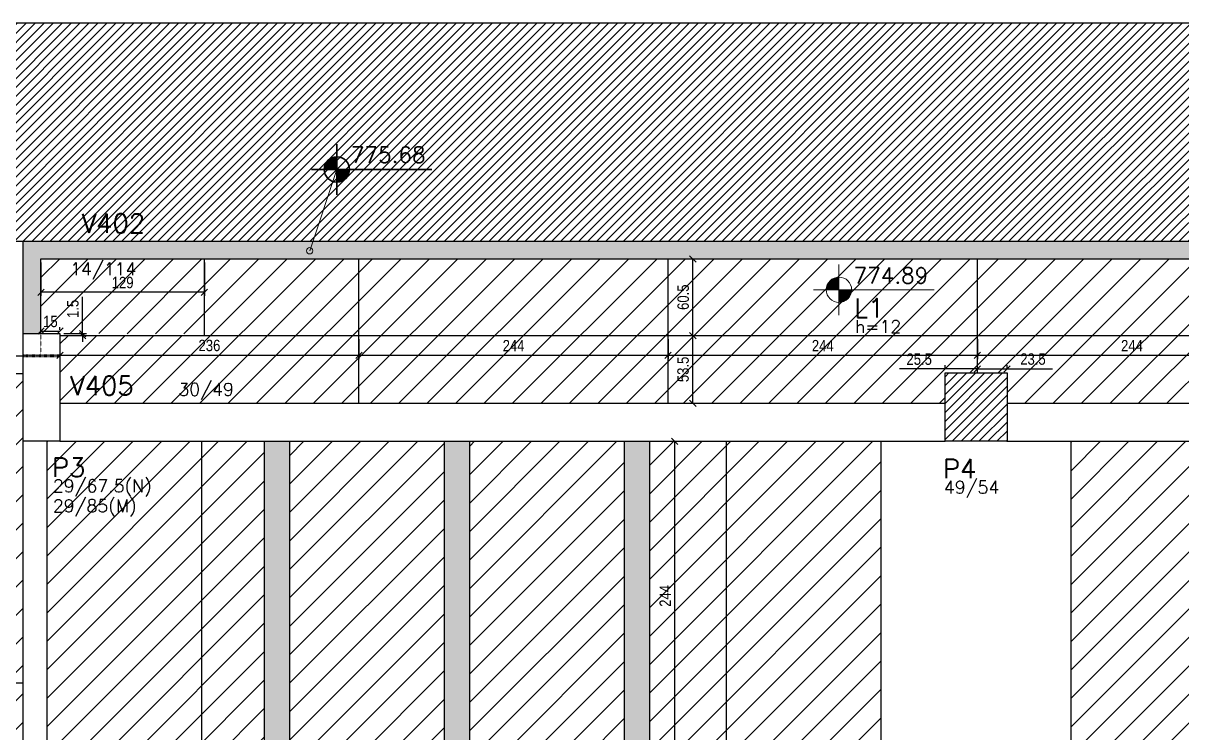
# Model space of a CAD drawing. Extents: x 8513 to 14085, y 7177 to 10799.
# Drawn here: x 9850 to 10765, y 9582 to 10142 of the extents above; entities that cross this region are included whole.
import ezdxf

# ---------------------------------------------------------------- set-up
doc = ezdxf.new("R2010")
doc.units = 0
doc.linetypes.add('FA_Tracejado', pattern=[0.25, 0.15, -0.1])
doc.linetypes.add('FA_Tracejado_Pilar', pattern=[0.2, 0.1, -0.1])
for name, color, linetype in [('COTA', 241, 'Continuous'), ('Painéis', 200, 'Continuous'), ('Pilares', 5, 'Continuous'), ('VIGAS', 3, 'Continuous'), ('Vázio', 240, 'Continuous')]:
    doc.layers.add(name, color=color, linetype=linetype)
for name, color, linetype, lineweight in [('EST-LAJE-TEXT', 7, 'Continuous', 9), ('EST-PILAR', 7, 'Continuous', 9), ('EST-PILAR-TEXT', 7, 'Continuous', 9), ('EST-SIMB', 7, 'Continuous', 9), ('EST-SIMB-Spot Elevations', 7, 'Continuous', 9), ('EST-VIGA', 7, 'Continuous', 30), ('EST-VIGA-TEXT', 7, 'Continuous', 9), ('Hachura', 253, 'Continuous', 9), ('REAPROVEITAMENTO', 7, 'Continuous', 9)]:
    doc.layers.add(name, color=color, linetype=linetype, lineweight=lineweight)
doc.styles.add('COTA TECNICA-50', font='techl___.ttf', dxfattribs={"height": 9})
doc.styles.add('RomanS_IV50', font='romans_IV50.ttf', dxfattribs={"height": 11.25})
doc.styles.add('RomanS_IV50_B', font='', dxfattribs={"height": 18.75})
doc.styles.add('RomanS_IV50_B_1', font='', dxfattribs={"height": 22.5})
doc.styles.get('RomanS_IV50_B').set_extended_font_data('RomanS_IV50', bold=True)
doc.styles.get('RomanS_IV50_B_1').set_extended_font_data('RomanS_IV50', bold=True)
doc.dimstyles.new('PAINEL', dxfattribs={"dimtxt": 9, "dimasz": 5, "dimexe": 3, "dimexo": 3, "dimgap": 3, "dimtad": 1, "dimdec": 1, "dimzin": 12, "dimdsep": 46, "dimtxsty": 'COTA TECNICA-50', "dimblk": 'OBLIQUE', "dimcen": 0, "dimclrd": 4, "dimclre": 4, "dimclrt": 1, "dimadec": 1, "dimazin": 3, "dimtfac": 1, "dimtdec": 1, "dimtmove": 0, "dimatfit": 3, "dimldrblk": 'OBLIQUE', "dimfxl": 1, "dimtolj": 1, "dimtzin": 12, "dimarcsym": 0})
pattern_1 = [(45, (9850.35, 9085.8404), (-3.535534, 3.535534), [])]
pattern_2 = [(45, (0, 166.471), (-11.22532, 11.22532), [])]

# ---------------------------------------------------------------- blocks, each defined once
blk = doc.blocks.new('FA_Floor_TAG_SURVEY_R01 - NIV_TIT_H_TXT1__TXT2-2303193-1º PAVIMENTO')
at = {"layer": 'EST-LAJE-TEXT'}
h = blk.add_hatch(color=256, dxfattribs=at)
edge = h.paths.add_edge_path(flags=0)
edge.add_line((-0.28, 0.405), (-0.48, 0.405))
edge.add_arc((-0.28, 0.405), 0.2, 90, 180, ccw=False)
edge.add_line((-0.28, 0.605), (-0.28, 0.405))
h = blk.add_hatch(color=256, dxfattribs=at)
edge = h.paths.add_edge_path(flags=0)
edge.add_line((-0.28, 0.405), (-0.08, 0.405))
edge.add_arc((-0.28, 0.405), 0.2, -90, 0, ccw=False)
edge.add_line((-0.28, 0.205), (-0.28, 0.405))
for p, q in [((-0.28, 0.005), (-0.28, 0.805)), ((-0.28, 0.405), (-0.68, 0.405)), ((-0.28, 0.405), (1.22, 0.405))]:
    blk.add_line(p, q, dxfattribs=at)
blk.add_circle((-0.28, 0.405), 0.2, dxfattribs=at)
blk = doc.blocks.new('Spot Elevations - Nivel_Planta-2363176-1º PAVIMENTO')
at = {"layer": 'EST-SIMB-Spot Elevations'}
h = blk.add_hatch(color=256, dxfattribs=at)
edge = h.paths.add_edge_path(flags=0)
edge.add_line((0, 0), (-0.2, 0))
edge.add_arc((0, 0), 0.2, 90, 180, ccw=False)
edge.add_line((0, 0.2), (0, 0))
h = blk.add_hatch(color=256, dxfattribs=at)
edge = h.paths.add_edge_path(flags=0)
edge.add_line((0, 0), (0.2, 0))
edge.add_arc((0, 0), 0.2, 270, 360, ccw=False)
edge.add_line((0, -0.2), (0, 0))
at = {"layer": 'EST-SIMB-Spot Elevations', "lineweight": 30}
for p, q in [((0, -0.4), (0, 0.4)), ((0, 0), (-0.4, 0)), ((0, 0), (1.5, 0))]:
    blk.add_line(p, q, dxfattribs=at)
at = {"layer": 'EST-SIMB-Spot Elevations'}
for p, q in [((0, -0.2), (0, 0.2)), ((0, -0.15), (0, 0.15))]:
    blk.add_line(p, q, dxfattribs=at)
at = {"layer": 'EST-SIMB-Spot Elevations', "lineweight": 30}
blk.add_circle((0, 0), 0.2, dxfattribs=at)
blk = doc.blocks.new('_Oblique')
at = {"color": 0, "linetype": 'ByBlock', "lineweight": -2}
blk.add_line((-0.5, -0.5), (0.5, 0.5), dxfattribs=at)
blk = doc.blocks.new('*D456')
at = {"color": 4, "lineweight": -2, "transparency": 16777216}
for p, q in [((10347.85, 9811.84), (10367.59, 9811.84)), ((10364.59, 9567.84), (10364.59, 9811.84)), ((10347.85, 9567.84), (10367.59, 9567.84))]:
    blk.add_line(p, q, dxfattribs=at)
at = {"layer": 'Defpoints', "color": 0, "transparency": 16777216}
for p in [(10344.85, 9811.84), (10364.59, 9811.84), (10344.85, 9567.84)]:
    blk.add_point(p, dxfattribs=at)
at = {"color": 4, "lineweight": -2, "transparency": 16777216, "xscale": 5, "yscale": 5, "zscale": 5}
for p, rotation in [((10364.59, 9811.84), 90), ((10364.59, 9567.84), 270)]:
    blk.add_blockref('_Oblique', p, dxfattribs=dict(at, rotation=rotation))
at = {"color": 1, "transparency": 16777216, "insert": (10357.03, 9689.84), "char_height": 9, "attachment_point": 5, "rotation": 90, "style": 'COTA TECNICA-50'}
blk.add_mtext('\\A1;244', dxfattribs=at)
blk = doc.blocks.new('*D512')
at = {"layer": 'COTA', "color": 4, "lineweight": -2, "transparency": 16777216}
for p, q in [((10577.85, 9869.04), (10542.03, 9869.04)), ((10577.85, 9868.84), (10577.85, 9872.04)), ((10603.35, 9869.04), (10577.85, 9869.04)), ((10603.35, 9868.84), (10603.35, 9872.04))]:
    blk.add_line(p, q, dxfattribs=at)
at = {"layer": 'Defpoints', "color": 0, "transparency": 16777216}
for p in [(10577.85, 9869.04), (10577.85, 9865.84), (10603.35, 9865.84)]:
    blk.add_point(p, dxfattribs=at)
at = {"layer": 'COTA', "color": 4, "lineweight": -2, "transparency": 16777216, "xscale": 5, "yscale": 5, "zscale": 5, "rotation": 180}
blk.add_blockref('_Oblique', (10577.85, 9869.04), dxfattribs=at)
at = {"layer": 'COTA', "color": 4, "lineweight": -2, "transparency": 16777216, "xscale": 5, "yscale": 5, "zscale": 5}
blk.add_blockref('_Oblique', (10603.35, 9869.04), dxfattribs=at)
at = {"layer": 'COTA', "color": 1, "transparency": 16777216, "insert": (10557.44, 9876.64), "char_height": 9, "attachment_point": 5, "style": 'COTA TECNICA-50'}
blk.add_mtext('\\A1;25.5', dxfattribs=at)
blk = doc.blocks.new('*D513')
at = {"layer": 'COTA', "color": 4, "lineweight": -2, "transparency": 16777216}
for p, q in [((10603.35, 9868.84), (10603.35, 9872.04)), ((10603.35, 9869.04), (10626.85, 9869.04)), ((10626.85, 9868.84), (10626.85, 9872.04)), ((10626.85, 9869.04), (10662.67, 9869.04))]:
    blk.add_line(p, q, dxfattribs=at)
at = {"layer": 'Defpoints', "color": 0, "transparency": 16777216}
for p in [(10626.85, 9869.04), (10603.35, 9865.84), (10626.85, 9865.84)]:
    blk.add_point(p, dxfattribs=at)
at = {"layer": 'COTA', "color": 4, "lineweight": -2, "transparency": 16777216, "xscale": 5, "yscale": 5, "zscale": 5, "rotation": 180}
blk.add_blockref('_Oblique', (10603.35, 9869.04), dxfattribs=at)
at = {"layer": 'COTA', "color": 4, "lineweight": -2, "transparency": 16777216, "xscale": 5, "yscale": 5, "zscale": 5}
blk.add_blockref('_Oblique', (10626.85, 9869.04), dxfattribs=at)
at = {"layer": 'COTA', "color": 1, "transparency": 16777216, "insert": (10647.26, 9876.73), "char_height": 9, "attachment_point": 5, "style": 'COTA TECNICA-50'}
blk.add_mtext('\\A1;23.5', dxfattribs=at)
blk = doc.blocks.new('*D514')
at = {"layer": 'COTA', "color": 4, "lineweight": -2, "transparency": 16777216}
for p, q in [((9864.35, 9899.84), (9864.35, 9901.83)), ((9864.35, 9898.83), (9879.35, 9898.83)), ((9879.35, 9899.84), (9879.35, 9901.83))]:
    blk.add_line(p, q, dxfattribs=at)
at = {"layer": 'Defpoints', "color": 0, "transparency": 16777216}
for p in [(9864.35, 9896.84), (9879.35, 9898.83), (9879.35, 9896.84)]:
    blk.add_point(p, dxfattribs=at)
at = {"layer": 'COTA', "color": 4, "lineweight": -2, "transparency": 16777216, "xscale": 5, "yscale": 5, "zscale": 5, "rotation": 180}
blk.add_blockref('_Oblique', (9864.35, 9898.83), dxfattribs=at)
at = {"layer": 'COTA', "color": 4, "lineweight": -2, "transparency": 16777216, "xscale": 5, "yscale": 5, "zscale": 5}
blk.add_blockref('_Oblique', (9879.35, 9898.83), dxfattribs=at)
at = {"layer": 'COTA', "color": 1, "transparency": 16777216, "insert": (9871.85, 9906.42), "char_height": 9, "attachment_point": 5, "style": 'COTA TECNICA-50'}
blk.add_mtext('\\A1;15', dxfattribs=at)
blk = doc.blocks.new('*D515')
at = {"layer": 'COTA', "color": 4, "lineweight": -2, "transparency": 16777216}
for p, q in [((9897.21, 9896.84), (9897.21, 9925.89)), ((9882.35, 9896.84), (9900.21, 9896.84)), ((9882.35, 9895.34), (9900.21, 9895.34)), ((9897.21, 9895.34), (9897.21, 9896.84)), ((9897.21, 9895.34), (9897.21, 9890.34))]:
    blk.add_line(p, q, dxfattribs=at)
at = {"layer": 'Defpoints', "color": 0, "transparency": 16777216}
for p in [(9879.35, 9896.84), (9879.35, 9895.34), (9897.21, 9896.84)]:
    blk.add_point(p, dxfattribs=at)
at = {"layer": 'COTA', "color": 4, "lineweight": -2, "transparency": 16777216, "xscale": 5, "yscale": 5, "zscale": 5}
for p, rotation in [((9897.21, 9896.84), 270), ((9897.21, 9895.34), 90)]:
    blk.add_blockref('_Oblique', p, dxfattribs=dict(at, rotation=rotation))
at = {"layer": 'COTA', "color": 1, "transparency": 16777216, "insert": (9889.61, 9916.37), "char_height": 9, "attachment_point": 5, "rotation": 90, "style": 'COTA TECNICA-50'}
blk.add_mtext('\\A1;1.5', dxfattribs=at)
blk = doc.blocks.new('*D516')
at = {"layer": 'COTA', "color": 4, "lineweight": -2, "transparency": 16777216}
for p, q in [((9864.35, 9952.84), (9864.35, 9926.53)), ((9993.35, 9952.84), (9993.35, 9926.53)), ((9993.35, 9929.53), (9864.35, 9929.53))]:
    blk.add_line(p, q, dxfattribs=at)
at = {"layer": 'Defpoints', "color": 0, "transparency": 16777216}
for p in [(9864.35, 9955.84), (9993.35, 9955.84), (9864.35, 9929.53)]:
    blk.add_point(p, dxfattribs=at)
at = {"layer": 'COTA', "color": 4, "lineweight": -2, "transparency": 16777216, "xscale": 5, "yscale": 5, "zscale": 5, "rotation": 180}
blk.add_blockref('_Oblique', (9864.35, 9929.53), dxfattribs=at)
at = {"layer": 'COTA', "color": 4, "lineweight": -2, "transparency": 16777216, "xscale": 5, "yscale": 5, "zscale": 5}
blk.add_blockref('_Oblique', (9993.35, 9929.53), dxfattribs=at)
at = {"layer": 'COTA', "color": 1, "transparency": 16777216, "insert": (9928.85, 9937.11), "char_height": 9, "attachment_point": 5, "style": 'COTA TECNICA-50'}
blk.add_mtext('\\A1;129', dxfattribs=at)
blk = doc.blocks.new('*D517')
at = {"layer": 'COTA', "color": 4, "lineweight": -2, "transparency": 16777216}
for p, q in [((9879.35, 9892.34), (9879.35, 9876.74)), ((10115.35, 9892.34), (10115.35, 9876.74)), ((9879.35, 9879.74), (10115.35, 9879.74))]:
    blk.add_line(p, q, dxfattribs=at)
at = {"layer": 'Defpoints', "color": 0, "transparency": 16777216}
for p in [(9879.35, 9895.34), (10115.35, 9895.34), (10115.35, 9879.74)]:
    blk.add_point(p, dxfattribs=at)
at = {"layer": 'COTA', "color": 4, "lineweight": -2, "transparency": 16777216, "xscale": 5, "yscale": 5, "zscale": 5, "rotation": 180}
blk.add_blockref('_Oblique', (9879.35, 9879.74), dxfattribs=at)
at = {"layer": 'COTA', "color": 4, "lineweight": -2, "transparency": 16777216, "xscale": 5, "yscale": 5, "zscale": 5}
blk.add_blockref('_Oblique', (10115.35, 9879.74), dxfattribs=at)
at = {"layer": 'COTA', "color": 1, "transparency": 16777216, "insert": (9997.35, 9887.44), "char_height": 9, "attachment_point": 5, "style": 'COTA TECNICA-50'}
blk.add_mtext('\\A1;236', dxfattribs=at)
blk = doc.blocks.new('*D518')
at = {"layer": 'COTA', "color": 4, "lineweight": -2, "transparency": 16777216}
for p, q in [((10115.35, 9892.34), (10115.35, 9876.74)), ((10359.35, 9892.34), (10359.35, 9876.74)), ((10115.35, 9879.74), (10359.35, 9879.74))]:
    blk.add_line(p, q, dxfattribs=at)
at = {"layer": 'Defpoints', "color": 0, "transparency": 16777216}
for p in [(10115.35, 9895.34), (10359.35, 9895.34), (10359.35, 9879.74)]:
    blk.add_point(p, dxfattribs=at)
at = {"layer": 'COTA', "color": 4, "lineweight": -2, "transparency": 16777216, "xscale": 5, "yscale": 5, "zscale": 5, "rotation": 180}
blk.add_blockref('_Oblique', (10115.35, 9879.74), dxfattribs=at)
at = {"layer": 'COTA', "color": 4, "lineweight": -2, "transparency": 16777216, "xscale": 5, "yscale": 5, "zscale": 5}
blk.add_blockref('_Oblique', (10359.35, 9879.74), dxfattribs=at)
at = {"layer": 'COTA', "color": 1, "transparency": 16777216, "insert": (10237.35, 9887.31), "char_height": 9, "attachment_point": 5, "style": 'COTA TECNICA-50'}
blk.add_mtext('\\A1;244', dxfattribs=at)
blk = doc.blocks.new('*D519')
at = {"layer": 'COTA', "color": 4, "lineweight": -2, "transparency": 16777216}
for p, q in [((10359.35, 9892.34), (10359.35, 9876.74)), ((10603.35, 9892.34), (10603.35, 9876.74)), ((10359.35, 9879.74), (10603.35, 9879.74))]:
    blk.add_line(p, q, dxfattribs=at)
at = {"layer": 'Defpoints', "color": 0, "transparency": 16777216}
for p in [(10359.35, 9895.34), (10603.35, 9895.34), (10603.35, 9879.74)]:
    blk.add_point(p, dxfattribs=at)
at = {"layer": 'COTA', "color": 4, "lineweight": -2, "transparency": 16777216, "xscale": 5, "yscale": 5, "zscale": 5, "rotation": 180}
blk.add_blockref('_Oblique', (10359.35, 9879.74), dxfattribs=at)
at = {"layer": 'COTA', "color": 4, "lineweight": -2, "transparency": 16777216, "xscale": 5, "yscale": 5, "zscale": 5}
blk.add_blockref('_Oblique', (10603.35, 9879.74), dxfattribs=at)
at = {"layer": 'COTA', "color": 1, "transparency": 16777216, "insert": (10481.35, 9887.31), "char_height": 9, "attachment_point": 5, "style": 'COTA TECNICA-50'}
blk.add_mtext('\\A1;244', dxfattribs=at)
blk = doc.blocks.new('*D520')
at = {"layer": 'COTA', "color": 4, "lineweight": -2, "transparency": 16777216}
for p, q in [((10603.35, 9892.34), (10603.35, 9876.74)), ((10847.35, 9892.34), (10847.35, 9876.74)), ((10603.35, 9879.74), (10847.35, 9879.74))]:
    blk.add_line(p, q, dxfattribs=at)
at = {"layer": 'Defpoints', "color": 0, "transparency": 16777216}
for p in [(10603.35, 9895.34), (10847.35, 9895.34), (10847.35, 9879.74)]:
    blk.add_point(p, dxfattribs=at)
at = {"layer": 'COTA', "color": 4, "lineweight": -2, "transparency": 16777216, "xscale": 5, "yscale": 5, "zscale": 5, "rotation": 180}
blk.add_blockref('_Oblique', (10603.35, 9879.74), dxfattribs=at)
at = {"layer": 'COTA', "color": 4, "lineweight": -2, "transparency": 16777216, "xscale": 5, "yscale": 5, "zscale": 5}
blk.add_blockref('_Oblique', (10847.35, 9879.74), dxfattribs=at)
at = {"layer": 'COTA', "color": 1, "transparency": 16777216, "insert": (10725.35, 9887.31), "char_height": 9, "attachment_point": 5, "style": 'COTA TECNICA-50'}
blk.add_mtext('\\A1;244', dxfattribs=at)
blk = doc.blocks.new('*D547')
at = {"layer": 'COTA', "color": 4, "lineweight": -2, "transparency": 16777216}
for p, q in [((10362.35, 9895.34), (10381.82, 9895.34)), ((10378.82, 9841.84), (10378.82, 9895.34)), ((10362.35, 9841.84), (10381.82, 9841.84))]:
    blk.add_line(p, q, dxfattribs=at)
at = {"layer": 'Defpoints', "color": 0, "transparency": 16777216}
for p in [(10359.35, 9895.34), (10378.82, 9895.34), (10359.35, 9841.84)]:
    blk.add_point(p, dxfattribs=at)
at = {"layer": 'COTA', "color": 4, "lineweight": -2, "transparency": 16777216, "xscale": 5, "yscale": 5, "zscale": 5}
for p, rotation in [((10378.82, 9895.34), 90), ((10378.82, 9841.84), 270)]:
    blk.add_blockref('_Oblique', p, dxfattribs=dict(at, rotation=rotation))
at = {"layer": 'COTA', "color": 1, "transparency": 16777216, "insert": (10371.13, 9868.59), "char_height": 9, "attachment_point": 5, "rotation": 90, "style": 'COTA TECNICA-50'}
blk.add_mtext('\\A1;53.5', dxfattribs=at)
blk = doc.blocks.new('*D548')
at = {"layer": 'COTA', "color": 4, "lineweight": -2, "transparency": 16777216}
for p, q in [((10362.35, 9955.84), (10381.82, 9955.84)), ((10378.82, 9895.34), (10378.82, 9955.84)), ((10362.35, 9895.34), (10381.82, 9895.34))]:
    blk.add_line(p, q, dxfattribs=at)
at = {"layer": 'Defpoints', "color": 0, "transparency": 16777216}
for p in [(10359.35, 9955.84), (10378.82, 9955.84), (10359.35, 9895.34)]:
    blk.add_point(p, dxfattribs=at)
at = {"layer": 'COTA', "color": 4, "lineweight": -2, "transparency": 16777216, "xscale": 5, "yscale": 5, "zscale": 5}
for p, rotation in [((10378.82, 9955.84), 90), ((10378.82, 9895.34), 270)]:
    blk.add_blockref('_Oblique', p, dxfattribs=dict(at, rotation=rotation))
at = {"layer": 'COTA', "color": 1, "transparency": 16777216, "insert": (10371.23, 9925.59), "char_height": 9, "attachment_point": 5, "rotation": 90, "style": 'COTA TECNICA-50'}
blk.add_mtext('\\A1;60.5', dxfattribs=at)

msp = doc.modelspace()

# ---------------------------------------------------------------- hatches: boundary and pattern name
at = {"layer": 'EST-SIMB', "lineweight": 20, "true_color": 0xff0000}
h = msp.add_hatch(dxfattribs=at)
h.set_pattern_fill('FP_1', color=1, style=0, pattern_type=2)
h.set_pattern_definition(pattern_1)
h.paths.add_polyline_path([(11755.428, 9969.84), (12067.35, 9969.84), (12067.35, 10141.84), (9673.35, 10141.84), (9673.35, 9969.84), (11341.797, 9969.84)], flags=0)
at = {"layer": 'EST-VIGA', "true_color": 0xe1e1e1}
for points in [[(9864.35, 9896.84), (9864.35, 9969.84), (9850.35, 9969.84), (9850.35, 9896.84)], [(10928.167, 9955.84), (12437.85, 9955.84), (12437.85, 9969.84), (9864.35, 9969.84), (9864.35, 9955.84), (10514.537, 9955.84)]]:
    msp.add_hatch(color=254, dxfattribs=at).paths.add_polyline_path(points, flags=0)
at = {"layer": 'Hachura'}
h = msp.add_hatch(color=256, dxfattribs=at)
h.dxf.hatch_style = 1
h.paths.add_polyline_path([(10344.85, 9811.84), (10324.85, 9811.84), (10324.85, 9567.84), (10344.85, 9567.84)])
h.paths.add_polyline_path([(10324.85, 9323.84), (10344.85, 9323.84), (10344.85, 9567.84), (10324.85, 9567.84)])
h.paths.add_polyline_path([(10324.85, 9250.34), (10344.85, 9250.34), (10344.85, 9323.84), (10324.85, 9323.84)])
h.paths.add_polyline_path([(10324.85, 9006.34), (10344.85, 9006.34), (10344.85, 9250.34), (10324.85, 9250.34)])
h.paths.add_polyline_path([(10202.85, 9250.34), (10182.85, 9250.34), (10182.85, 9006.34), (10202.85, 9006.34)])
h.paths.add_polyline_path([(10182.85, 9250.34), (10202.85, 9250.34), (10202.85, 9323.84), (10182.85, 9323.84)])
h.paths.add_polyline_path([(10182.85, 9323.84), (10202.85, 9323.84), (10202.85, 9567.84), (10182.85, 9567.84)])
h.paths.add_polyline_path([(10202.85, 9811.84), (10182.85, 9811.84), (10182.85, 9567.84), (10202.85, 9567.84)])
h.paths.add_polyline_path([(10060.85, 9811.84), (10040.85, 9811.84), (10040.85, 9567.84), (10060.85, 9567.84)])
h.paths.add_polyline_path([(10040.85, 9323.84), (10060.85, 9323.84), (10060.85, 9567.84), (10040.85, 9567.84)])
h.paths.add_polyline_path([(10060.85, 9250.34), (10060.85, 9323.84), (10040.85, 9323.84), (10040.85, 9250.34)])
h.paths.add_polyline_path([(10060.85, 9250.34), (10040.85, 9250.34), (10040.85, 9006.34), (10060.85, 9006.34)])
at = {"layer": 'Pilares'}
h = msp.add_hatch(dxfattribs=at)
h.set_pattern_fill('FP_1', color=5, style=0, pattern_type=2)
h.set_pattern_definition(pattern_1)
h.paths.add_polyline_path([(10626.85, 9811.84), (10626.85, 9865.84), (10577.85, 9865.84), (10577.85, 9811.84)], flags=0)
at = {"layer": 'REAPROVEITAMENTO'}
h = msp.add_hatch(dxfattribs=at)
h.set_pattern_fill('ANSI31', color=251, scale=5, style=0)
h.set_pattern_definition(pattern_2)
h.paths.add_polyline_path([(11091.35, 9955.84), (11091.35, 9895.34), (11335.35, 9895.34), (11335.35, 9955.84)])
h.paths.add_polyline_path([(10847.35, 9895.34), (10847.35, 9841.84), (11091.35, 9841.84), (11091.35, 9895.34)])
h.paths.add_polyline_path([(10847.35, 9955.84), (10847.35, 9895.34), (11091.35, 9895.34), (11091.35, 9955.84)])
h.paths.add_polyline_path([(10847.35, 9895.34), (10847.35, 9955.84), (10603.35, 9955.84), (10603.35, 9895.34)])
h.paths.add_polyline_path([(10603.35, 9895.34), (10603.35, 9865.84), (10626.85, 9865.84), (10626.85, 9841.84), (10847.35, 9841.84), (10847.35, 9895.34)])
h.paths.add_polyline_path([(10359.35, 9895.34), (10359.35, 9841.84), (10577.85, 9841.84), (10577.85, 9865.84), (10603.35, 9865.84), (10603.35, 9895.34)])
h.paths.add_polyline_path([(10603.35, 9895.34), (10603.35, 9955.84), (10359.35, 9955.84), (10359.35, 9895.34)])
h.paths.add_polyline_path([(10359.35, 9895.34), (10359.35, 9955.84), (10115.35, 9955.84), (10115.35, 9895.34)])
h.paths.add_polyline_path([(10359.35, 9841.84), (10359.35, 9895.34), (10115.35, 9895.34), (10115.35, 9841.84)])
h.paths.add_polyline_path([(10115.35, 9841.84), (10115.35, 9895.34), (9879.35, 9895.34), (9879.35, 9841.84)])
h.paths.add_polyline_path([(10115.35, 9895.34), (10115.35, 9955.84), (9993.35, 9955.84), (9993.35, 9895.34)])
h.paths.add_polyline_path([(9993.35, 9955.84), (9864.35, 9955.84), (9864.35, 9896.84), (9879.35, 9896.84), (9993.35, 9896.723)])
h = msp.add_hatch(dxfattribs=at)
h.set_pattern_fill('ANSI31', color=251, scale=5, style=0)
h.set_pattern_definition(pattern_2)
h.paths.add_polyline_path([(9850.35, 9811.84), (9850.35, 9865.34), (9774.35, 9865.34), (9774.35, 9621.34), (9850.35, 9621.34)])
h.paths.add_polyline_path([(9673.35, 9472.281), (9683.377, 9472.281, -1), (9703.377, 9472.281), (9759.35, 9472.281), (9759.35, 9621.34), (9673.35, 9621.34)])
h.paths.add_polyline_path([(9850.35, 9621.34), (9774.35, 9621.34), (9774.35, 9377.34), (9850.35, 9377.34)])
h.paths.add_polyline_path([(9759.35, 9865.34), (9673.35, 9865.34), (9673.35, 9860.34), (9673.35, 9621.34), (9759.35, 9621.34)])
h.paths.add_polyline_path([(9774.35, 9161.34), (9850.35, 9161.34), (9850.35, 9164.34), (9850.35, 9263.34), (9850.35, 9377.34), (9774.35, 9377.34)])
h.paths.add_polyline_path([(9673.35, 9180.34), (9673.35, 9161.34), (9759.35, 9161.34), (9759.35, 9377.34), (9673.35, 9377.34)])
h.paths.add_polyline_path([(9774.35, 9161.34), (9774.35, 9006.34), (9850.35, 9006.34), (9850.35, 9161.34)])
h.paths.add_polyline_path([(9759.35, 9161.34), (9673.35, 9161.34), (9673.35, 8917.34), (9751.85, 8917.34), (9751.85, 8987.34), (9751.85, 9006.34), (9759.35, 9006.34)])
h.paths.add_polyline_path([(9653.35, 9161.34), (9604.35, 9161.34), (9531.35, 9161.34), (9531.35, 8917.34), (9653.35, 8917.34)])
h.paths.add_polyline_path([(9453.572, 9008.937), (9458.567, 9009.151), (9531.35, 9012.268), (9531.35, 9161.34), (9447.036, 9161.34)])
h.paths.add_polyline_path([(9461.523, 8940.215), (9456.528, 8940), (9457.5, 8917.34), (9531.35, 8917.34), (9531.35, 9012.268), (9458.567, 9009.146)])
h.paths.add_polyline_path([(9467.964, 8673.34), (9531.35, 8673.34), (9531.35, 8917.34), (9457.5, 8917.34)])
h.paths.add_polyline_path([(9605.268, 8859.409, -1), (9625.268, 8859.409), (9653.35, 8859.409), (9653.35, 8917.34), (9531.35, 8917.34), (9531.35, 8673.34), (9653.35, 8673.34), (9653.35, 8859.409), (9625.268, 8859.409, -1)])
h.paths.add_polyline_path([(9673.35, 8684.525), (9713.944, 8684.525, -1), (9733.944, 8684.525, -0.1694303), (9731.774, 8678.305), (9740.373, 8673.34), (9751.85, 8673.34), (9751.85, 8917.34), (9673.35, 8917.34)])
h.paths.add_polyline_path([(9751.85, 8666.714), (9740.373, 8673.34), (9673.35, 8673.34), (9673.35, 8543.038), (9734.423, 8543.038), (9751.85, 8565.84), (9751.85, 8597.34)])
h.paths.add_polyline_path([(9653.35, 8673.34), (9531.35, 8673.34), (9531.35, 8543.038), (9653.35, 8543.038)])
h.paths.add_polyline_path([(9531.35, 8673.34), (9467.964, 8673.34), (9473.552, 8543.038), (9531.35, 8543.038)])
h = msp.add_hatch(dxfattribs=at)
h.set_pattern_fill('ANSI31', color=251, scale=5, style=0)
h.set_pattern_definition(pattern_2)
h.paths.add_polyline_path([(10527.35, 9567.84), (10527.35, 9811.84), (10405.35, 9811.84), (10405.35, 9567.84)])
h.paths.add_polyline_path([(10405.35, 9323.84), (10527.35, 9323.84), (10527.35, 9567.84), (10405.35, 9567.84)])
h.paths.add_polyline_path([(10527.35, 9250.34), (10527.35, 9323.84), (10405.35, 9323.84), (10405.35, 9250.34)])
h.paths.add_polyline_path([(10527.35, 9250.34), (10405.35, 9250.34), (10405.35, 9006.34), (10527.35, 9006.34), (10527.35, 9081.34)])
h.paths.add_polyline_path([(10405.35, 9250.34), (10344.85, 9250.34), (10344.85, 9006.34), (10405.35, 9006.34)])
h.paths.add_polyline_path([(10405.35, 9250.34), (10405.35, 9323.84), (10344.85, 9323.84), (10344.85, 9250.34)])
h.paths.add_polyline_path([(10344.85, 9323.84), (10405.35, 9323.84), (10405.35, 9567.84), (10344.85, 9567.84)])
h.paths.add_polyline_path([(10344.85, 9567.84), (10405.35, 9567.84), (10405.35, 9811.84), (10344.85, 9811.84)])
h.paths.add_polyline_path([(10324.85, 9811.84), (10202.85, 9811.84), (10202.85, 9567.84), (10324.85, 9567.84)])
h.paths.add_polyline_path([(10324.85, 9567.84), (10202.85, 9567.84), (10202.85, 9323.84), (10324.85, 9323.84)])
h.paths.add_polyline_path([(10324.85, 9250.34), (10324.85, 9323.84), (10202.85, 9323.84), (10202.85, 9250.34)])
h.paths.add_polyline_path([(10324.85, 9250.34), (10202.85, 9250.34), (10202.85, 9006.34), (10324.85, 9006.34)])
h.paths.add_polyline_path([(10060.85, 9006.34), (10094.35, 9006.34), (10182.85, 9006.34), (10182.85, 9250.34), (10060.85, 9250.34)])
h.paths.add_polyline_path([(10182.85, 9250.34), (10182.85, 9323.84), (10060.85, 9323.84), (10060.85, 9250.34)])
h.paths.add_polyline_path([(10060.85, 9323.84), (10182.85, 9323.84), (10182.85, 9567.84), (10060.85, 9567.84)])
h.paths.add_polyline_path([(10060.85, 9567.84), (10182.85, 9567.84), (10182.85, 9811.84), (10060.85, 9811.84)])
h.paths.add_polyline_path([(9991.35, 9567.84), (10040.85, 9567.84), (10040.85, 9811.84), (9991.35, 9811.84)])
h.paths.add_polyline_path([(9991.35, 9323.84), (10040.85, 9323.84), (10040.85, 9567.84), (9991.35, 9567.84)])
h.paths.add_polyline_path([(10040.85, 9323.84), (9991.35, 9323.84), (9991.35, 9250.34), (10040.85, 9250.34)])
h.paths.add_polyline_path([(9991.35, 9006.34), (10040.85, 9006.34), (10040.85, 9250.34), (9991.35, 9250.34)])
h.paths.add_polyline_path([(9869.35, 9006.34), (9874.35, 9006.34), (9991.35, 9006.34), (9991.35, 9250.34), (9869.35, 9250.34), (9869.35, 9164.34)])
h.paths.add_polyline_path([(9869.35, 9323.84), (9869.35, 9263.34), (9869.35, 9250.34), (9991.35, 9250.34), (9991.35, 9323.84)])
h.paths.add_polyline_path([(9869.35, 9323.84), (9991.35, 9323.84), (9991.35, 9567.84), (9869.35, 9567.84)])
h.paths.add_polyline_path([(9991.35, 9811.84), (9879.35, 9811.84), (9869.35, 9811.84), (9869.35, 9567.84), (9991.35, 9567.84)])
h = msp.add_hatch(dxfattribs=at)
h.set_pattern_fill('ANSI31', color=251, scale=5, style=0)
h.set_pattern_definition(pattern_2)
h.paths.add_polyline_path([(10677.35, 9567.84), (10799.35, 9567.84), (10799.35, 9811.84), (10677.35, 9811.84)])
h.paths.add_polyline_path([(10677.35, 9323.84), (10799.35, 9323.84), (10799.35, 9567.84), (10677.35, 9567.84)])
h.paths.add_polyline_path([(10799.35, 9250.34), (10799.35, 9323.84), (10677.35, 9323.84), (10677.35, 9250.34)])
h.paths.add_polyline_path([(10677.35, 9081.34), (10677.35, 9006.34), (10799.35, 9006.34), (10799.35, 9250.34), (10677.35, 9250.34)])
h.paths.add_polyline_path([(10799.35, 9006.34), (10846.4, 9006.34), (10846.4, 9250.34), (10799.35, 9250.34)])
h.paths.add_polyline_path([(10799.35, 9250.34), (10846.4, 9250.34), (10846.4, 9323.84), (10799.35, 9323.84)])
h.paths.add_polyline_path([(10799.35, 9323.84), (10846.4, 9323.84), (10846.4, 9567.84), (10799.35, 9567.84)])
h.paths.add_polyline_path([(10846.4, 9811.84), (10799.35, 9811.84), (10799.35, 9567.84), (10846.4, 9567.84)])
h.paths.add_polyline_path([(10988.35, 9567.84), (10988.35, 9811.84), (10866.4, 9811.84), (10866.4, 9567.84)])
h.paths.add_polyline_path([(10988.35, 9567.84), (10866.4, 9567.84), (10866.4, 9323.84), (10988.35, 9323.84)])
h.paths.add_polyline_path([(10988.35, 9250.34), (10988.35, 9323.84), (10866.4, 9323.84), (10866.4, 9250.34)])
h.paths.add_polyline_path([(10988.35, 9250.34), (10866.4, 9250.34), (10866.4, 9006.34), (10988.35, 9006.34)])
h.paths.add_polyline_path([(11130.35, 9250.34), (11008.35, 9250.34), (11008.35, 9006.34), (11130.35, 9006.34)])
h.paths.add_polyline_path([(11130.35, 9250.34), (11130.35, 9323.84), (11008.35, 9323.84), (11008.35, 9250.34)])
h.paths.add_polyline_path([(11008.35, 9323.84), (11130.35, 9323.84), (11130.35, 9567.84), (11008.35, 9567.84)])
h.paths.add_polyline_path([(11130.35, 9567.84), (11130.35, 9811.84), (11008.35, 9811.84), (11008.35, 9567.84)])
h.paths.add_polyline_path([(11210.85, 9811.84), (11150.35, 9811.84), (11150.35, 9567.84), (11210.85, 9567.84)])
h.paths.add_polyline_path([(11210.85, 9567.84), (11150.35, 9567.84), (11150.35, 9323.84), (11210.85, 9323.84)])
h.paths.add_polyline_path([(11150.35, 9250.34), (11210.85, 9250.34), (11210.85, 9323.84), (11150.35, 9323.84)])
h.paths.add_polyline_path([(11210.85, 9250.34), (11150.35, 9250.34), (11150.35, 9006.34), (11210.85, 9006.34)])
h.paths.add_polyline_path([(11210.85, 9006.34), (11287.85, 9006.34), (11332.85, 9006.34), (11332.85, 9153.84), (11307.35, 9153.84), (11307.35, 9250.34), (11210.85, 9250.34)])
h.paths.add_polyline_path([(11210.85, 9323.84), (11210.85, 9250.34), (11307.35, 9250.34), (11307.35, 9293.84), (11332.85, 9293.84), (11332.85, 9323.84)])
h.paths.add_polyline_path([(11332.85, 9567.84), (11210.85, 9567.84), (11210.85, 9323.84), (11332.85, 9323.84)])
h.paths.add_polyline_path([(11332.85, 9811.84), (11317.85, 9811.84), (11210.85, 9811.84), (11210.85, 9567.84), (11332.85, 9567.84)])

# ---------------------------------------------------------------- linework, layer by layer
at = {"layer": 'EST-PILAR', "linetype": 'FA_Tracejado_Pilar', "lineweight": 60}
msp.add_line((9850.35, 9879.34), (9879.35, 9879.34), dxfattribs=at)
at = {"layer": 'EST-SIMB-Spot Elevations'}
msp.add_line((10076.501, 9962.204), (10097.905, 10026.416), dxfattribs=at)
msp.add_circle((10076.501, 9962.204), 2.5, dxfattribs=at)
at = {"layer": 'Painéis', "ltscale": 70}
for p, q in [((9993.35, 9895.34), (9993.35, 9955.84)), ((10115.35, 9841.84), (10115.35, 9955.84)), ((10359.35, 9841.84), (10359.35, 9955.84)), ((10603.35, 9865.84), (10603.35, 9955.84)), ((9879.35, 9895.34), (11335.35, 9895.34)), ((9991.35, 9006.34), (9991.35, 9811.84)), ((10040.85, 9006.34), (10040.85, 9811.84)), ((10060.85, 9006.34), (10060.85, 9811.84)), ((10182.85, 9006.34), (10182.85, 9811.84)), ((10202.85, 9006.34), (10202.85, 9811.84)), ((10324.85, 9006.34), (10324.85, 9811.84)), ((10344.85, 9006.34), (10344.85, 9811.84)), ((10405.35, 9006.34), (10405.35, 9811.84)), ((9673.35, 9621.34), (9850.35, 9621.34))]:
    msp.add_line(p, q, dxfattribs=at)
at = {"layer": 'Pilares', "color": 5}
for p, q in [((9850.35, 9811.84), (9850.35, 9896.84)), ((9850.35, 9896.84), (9879.35, 9896.84)), ((9879.35, 9896.84), (9879.35, 9811.84)), ((10577.85, 9811.84), (10577.85, 9865.84)), ((10577.85, 9865.84), (10626.85, 9865.84)), ((10626.85, 9865.84), (10626.85, 9811.84)), ((9879.35, 9811.84), (9850.35, 9811.84)), ((10626.85, 9811.84), (10577.85, 9811.84))]:
    msp.add_line(p, q, dxfattribs=at)
at = {"layer": 'VIGAS', "color": 3}
for p, q in [((9850.35, 9969.84), (9864.35, 9969.84)), ((9850.35, 9896.84), (9850.35, 9969.84)), ((9864.35, 9969.84), (12067.35, 9969.84)), ((9864.35, 9896.84), (9864.35, 9955.84)), ((9864.35, 9955.84), (12437.85, 9955.84)), ((9673.35, 9879.34), (9850.35, 9879.34)), ((9673.35, 9865.34), (9850.35, 9865.34)), ((9879.35, 9841.84), (10577.85, 9841.84)), ((10626.85, 9841.84), (11317.85, 9841.84)), ((9850.35, 9263.34), (9850.35, 9811.84)), ((9869.35, 9263.34), (9869.35, 9811.84)), ((9879.35, 9811.84), (10577.85, 9811.84)), ((10527.35, 9081.34), (10527.35, 9811.84)), ((10626.85, 9811.84), (11317.85, 9811.84)), ((10677.35, 9081.34), (10677.35, 9811.84))]:
    msp.add_line(p, q, dxfattribs=at)
at = {"layer": 'VIGAS', "color": 3, "linetype": 'FA_Tracejado', "lineweight": 20}
for q in [(9864.35, 9896.84), (9850.35, 9879.34)]:
    msp.add_line((9864.35, 9879.34), q, dxfattribs=at)
at = {"layer": 'Vázio'}
for p, q in [((12067.35, 10141.84), (9673.35, 10141.84)), ((9673.35, 9969.84), (12067.35, 9969.84))]:
    msp.add_line(p, q, dxfattribs=at)

# ---------------------------------------------------------------- block references
at = {"layer": 'EST-LAJE-TEXT', "xscale": 49.99999999999998, "yscale": 49.99999999999998, "zscale": 49.99999999999998}
msp.add_blockref('FA_Floor_TAG_SURVEY_R01 - NIV_TIT_H_TXT1__TXT2-2303193-1º PAVIMENTO', (10508.139, 9911.201), dxfattribs=at)
at = {"layer": 'EST-SIMB-Spot Elevations', "xscale": 49.99999999999998, "yscale": 49.99999999999998, "zscale": 49.99999999999998}
msp.add_blockref('Spot Elevations - Nivel_Planta-2363176-1º PAVIMENTO', (10097.905, 10026.416), dxfattribs=at)

# ---------------------------------------------------------------- texts
at = {"layer": 'EST-LAJE-TEXT', "lineweight": 50, "attachment_point": 1}
for s, insert, char_height, width, style in [('774.89', (10505.662, 9948.958), 12.5, 84.17719, 'RomanS_IV50_B'), ('L1', (10506.082, 9924.51), 15, 32.46834, 'RomanS_IV50_B_1')]:
    msp.add_mtext(s, dxfattribs=dict(at, insert=insert, char_height=char_height, width=width, style=style))
at = {"layer": 'EST-LAJE-TEXT', "lineweight": 30, "insert": (10506.837, 9907.378), "char_height": 10, "width": 48.90294, "attachment_point": 1, "style": 'RomanS_IV50'}
msp.add_mtext('h=12', dxfattribs=at)
at = {"layer": 'EST-PILAR-TEXT', "lineweight": 50, "char_height": 15, "width": 36.87762, "attachment_point": 1, "style": 'RomanS_IV50_B_1'}
for s, insert in [('P3', (9873.018, 9798.745)), ('P3', (9873.018, 9798.745)), ('P4', (10576.208, 9797.702)), ('P4', (10576.208, 9797.702))]:
    msp.add_mtext(s, dxfattribs=dict(at, insert=insert))
at = {"layer": 'EST-PILAR-TEXT', "lineweight": 30, "char_height": 10, "attachment_point": 1, "style": 'RomanS_IV50'}
for s, insert, width in [('29/67.5(N)', (9873.774, 9781.612), 105.02106), ('49/54', (10576.963, 9780.569), 58.92403), ('49/54', (10576.963, 9780.569), 58.92403), ('29/85(M)', (9873.774, 9765.924), 88.58647)]:
    msp.add_mtext(s, dxfattribs=dict(at, insert=insert, width=width))
at = {"layer": 'EST-SIMB-Spot Elevations', "insert": (10108.963, 10044.238), "char_height": 12.5, "width": 81.45933, "attachment_point": 1, "line_spacing_factor": 0.982397, "style": 'RomanS_IV50_B'}
msp.add_mtext('775.68', dxfattribs=at)
at = {"layer": 'EST-VIGA-TEXT', "lineweight": 50, "char_height": 15, "width": 70.14766, "attachment_point": 1, "style": 'RomanS_IV50_B_1'}
for s, insert in [('V402', (9896.41, 9991.295)), ('V405', (9887.41, 9863.295))]:
    msp.add_mtext(s, dxfattribs=dict(at, insert=insert))
at = {"layer": 'EST-VIGA-TEXT', "lineweight": 30, "char_height": 10, "attachment_point": 1, "style": 'RomanS_IV50'}
for s, insert, width in [('14/114', (9887.41, 9952.859), 70.5485), ('30/49', (9972.871, 9857.845), 58.92403)]:
    msp.add_mtext(s, dxfattribs=dict(at, insert=insert, width=width))

# ---------------------------------------------------------------- dimensions: what is measured, and where the dimension line sits
dim = msp.add_linear_dim(base=(10364.594, 9811.84), p1=(10344.85, 9567.84), p2=(10344.85, 9811.84), angle=90, dimstyle='PAINEL', override={"dimtmove": 1})
dim.commit()
dim.dimension.update_dxf_attribs({"geometry": '*D456', "text_midpoint": (10357.029, 9689.84)})
at = {"layer": 'COTA'}
dim = msp.add_linear_dim(base=(10378.824, 9955.84), p1=(10359.35, 9895.34), p2=(10359.35, 9955.84), angle=90, dimstyle='PAINEL', override={"dimtmove": 1}, dxfattribs=at)
dim.commit()
dim.dimension.update_dxf_attribs({"geometry": '*D548', "text_midpoint": (10371.226, 9925.59)})
for base, p1, p2, picture, middle in [((9864.35, 9929.528), (9993.35, 9955.84), (9864.35, 9955.84), '*D516', (9928.85, 9937.107)), ((9879.35, 9898.826), (9864.35, 9896.84), (9879.35, 9896.84), '*D514', (9871.85, 9906.425)), ((10115.35, 9879.741), (9879.35, 9895.34), (10115.35, 9895.34), '*D517', (9997.35, 9887.439)), ((10577.85, 9869.037), (10603.35, 9865.84), (10577.85, 9865.84), '*D512', (10557.442, 9876.636)), ((10626.85, 9869.037), (10603.35, 9865.84), (10626.85, 9865.84), '*D513', (10647.258, 9876.735))]:
    dim = msp.add_linear_dim(base=base, p1=p1, p2=p2, dimstyle='PAINEL', dxfattribs=at)
    dim.commit()
    dim.dimension.update_dxf_attribs({"geometry": picture, "text_midpoint": middle})
for base, p1, p2, picture, middle in [((9897.213, 9896.84), (9879.35, 9895.34), (9879.35, 9896.84), '*D515', (9889.614, 9916.367)), ((10378.824, 9895.34), (10359.35, 9841.84), (10359.35, 9895.34), '*D547', (10371.127, 9868.59))]:
    dim = msp.add_linear_dim(base=base, p1=p1, p2=p2, angle=90, dimstyle='PAINEL', dxfattribs=at)
    dim.commit()
    dim.dimension.update_dxf_attribs({"geometry": picture, "text_midpoint": middle})
for base, p1, p2, picture, middle in [((10359.35, 9879.741), (10115.35, 9895.34), (10359.35, 9895.34), '*D518', (10237.35, 9887.307)), ((10603.35, 9879.741), (10359.35, 9895.34), (10603.35, 9895.34), '*D519', (10481.35, 9887.307)), ((10847.35, 9879.741), (10603.35, 9895.34), (10847.35, 9895.34), '*D520', (10725.35, 9887.307))]:
    dim = msp.add_linear_dim(base=base, p1=p1, p2=p2, dimstyle='PAINEL', override={"dimtmove": 1}, dxfattribs=at)
    dim.commit()
    dim.dimension.update_dxf_attribs({"geometry": picture, "text_midpoint": middle})

doc.saveas('drawing.dxf')
